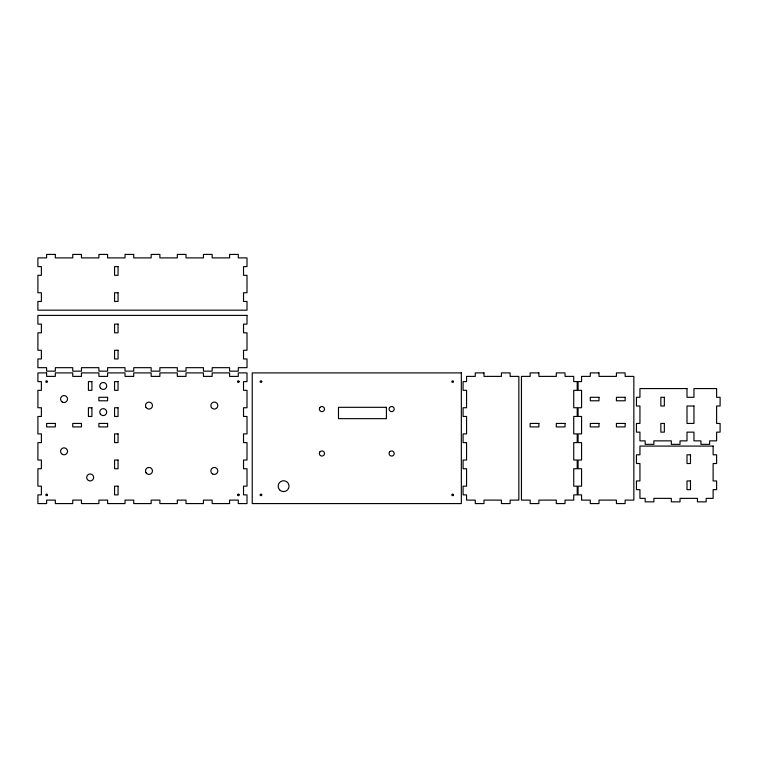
<?xml version="1.0" encoding="UTF-8"?>
<svg xmlns="http://www.w3.org/2000/svg" width="758" height="758" viewBox="0 0 758 758"><rect width="100%" height="100%" fill="white"/><g stroke="black" fill="none" stroke-linecap="round" stroke-linejoin="round"><path stroke-width="1.14" d="M319.819 407.52L319.317 409.055L319.819 410.599L321.127 411.547L322.737 411.547L324.045 410.599L324.547 409.055L324.045 407.52L322.737 406.572L321.127 406.572L319.819 407.52M319.819 451.957L319.317 453.492L319.819 455.027L321.127 455.975L322.737 455.975L324.045 455.027L324.547 453.492L324.045 451.957L322.737 451.01L321.127 451.01L319.819 451.957M389.517 407.52L389.015 409.055L389.517 410.599L390.825 411.547L392.445 411.547L393.753 410.599L394.245 409.055L393.753 407.52L392.445 406.572L390.825 406.572L389.517 407.52M389.517 451.957L389.015 453.492L389.517 455.027L390.825 455.975L392.445 455.975L393.753 455.027L394.245 453.492L393.753 451.957L392.445 451.01L390.825 451.01L389.517 451.957M47.479 381.615L46.882 382.439L45.906 382.127L45.906 381.103L46.882 380.781L47.479 381.615M47.479 494.879L46.882 495.704L45.906 495.391L45.906 494.368L46.882 494.045L47.479 494.879M239.158 381.615L238.562 382.439L237.586 382.127L237.586 381.103L238.562 380.781L239.158 381.615M261.813 381.615L261.216 382.439L260.24 382.127L260.24 381.103L261.216 380.781L261.813 381.615M239.158 494.879L238.562 495.704L237.586 495.391L237.586 494.368L238.562 494.045L239.158 494.879M261.813 494.879L261.216 495.704L260.24 495.391L260.24 494.368L261.216 494.045L261.813 494.879M453.492 381.615L452.896 382.439L451.92 382.127L451.92 381.103L452.896 380.781L453.492 381.615M453.492 494.879L452.896 495.704L451.92 495.391L451.92 494.368L452.896 494.045L453.492 494.879M55.325 254.413L46.617 254.413L46.617 257.891L37.9 257.891L37.9 266.608L41.387 266.608L41.387 275.315L37.9 275.315L37.9 292.749L41.387 292.749L41.387 301.457L37.9 301.457L37.9 310.174L247.004 310.174L247.004 301.457L243.517 301.457L243.517 292.749L247.004 292.749L247.004 275.315L243.517 275.315L243.517 266.608L247.004 266.608L247.004 257.891L238.287 257.891L238.287 254.413L229.579 254.413L229.579 257.891L212.155 257.891L212.155 254.413L203.438 254.413L203.438 257.891L186.013 257.891L186.013 254.413L177.306 254.413L177.306 257.891L159.881 257.891L159.881 254.413L151.164 254.413L151.164 257.891L133.74 257.891L133.74 254.413L125.023 254.413L125.023 257.891L107.598 257.891L107.598 254.413L98.891 254.413L98.891 257.891L81.466 257.891L81.466 254.413L72.749 254.413L72.749 257.891L55.325 257.891L55.325 254.413M118.058 266.608L114.572 266.608L114.572 275.315L118.058 275.315L118.058 266.608M118.058 292.749L114.572 292.749L114.572 301.457L118.058 301.457L118.058 292.749M247.004 315.394L37.9 315.394L37.9 324.111L41.387 324.111L41.387 332.819L37.9 332.819L37.9 350.253L41.387 350.253L41.387 358.96L37.9 358.96L37.9 367.677L46.617 367.677L46.617 371.155L55.325 371.155L55.325 367.677L72.749 367.677L72.749 371.155L81.466 371.155L81.466 367.677L98.891 367.677L98.891 371.155L107.598 371.155L107.598 367.677L125.023 367.677L125.023 371.155L133.74 371.155L133.74 367.677L151.164 367.677L151.164 371.155L159.881 371.155L159.881 367.677L177.306 367.677L177.306 371.155L186.013 371.155L186.013 367.677L203.438 367.677L203.438 371.155L212.155 371.155L212.155 367.677L229.579 367.677L229.579 371.155L238.287 371.155L238.287 367.677L247.004 367.677L247.004 358.96L243.517 358.96L243.517 350.253L247.004 350.253L247.004 332.819L243.517 332.819L243.517 324.111L247.004 324.111L247.004 315.394M118.058 324.111L114.572 324.111L114.572 332.819L118.058 332.819L118.058 324.111M118.058 350.253L114.572 350.253L114.572 358.96L118.058 358.96L118.058 350.253M46.617 372.898L37.9 372.898L37.9 381.615L41.387 381.615L41.387 390.323L37.9 390.323L37.9 407.747L41.387 407.747L41.387 416.464L37.9 416.464L37.9 433.889L41.387 433.889L41.387 442.606L37.9 442.606L37.9 460.03L41.387 460.03L41.387 468.738L37.9 468.738L37.9 486.162L41.387 486.162L41.387 494.879L37.9 494.879L37.9 503.587L46.617 503.587L46.617 500.109L55.325 500.109L55.325 503.587L72.749 503.587L72.749 500.109L81.466 500.109L81.466 503.587L98.891 503.587L98.891 500.109L107.598 500.109L107.598 503.587L125.023 503.587L125.023 500.109L133.74 500.109L133.74 503.587L151.164 503.587L151.164 500.109L159.881 500.109L159.881 503.587L177.306 503.587L177.306 500.109L186.013 500.109L186.013 503.587L203.438 503.587L203.438 500.109L212.155 500.109L212.155 503.587L229.579 503.587L229.579 500.109L238.287 500.109L238.287 503.587L247.004 503.587L247.004 494.879L243.517 494.879L243.517 486.162L247.004 486.162L247.004 468.738L243.517 468.738L243.517 460.03L247.004 460.03L247.004 442.606L243.517 442.606L243.517 433.889L247.004 433.889L247.004 416.464L243.517 416.464L243.517 407.747L247.004 407.747L247.004 390.323L243.517 390.323L243.517 381.615L247.004 381.615L247.004 372.898L238.287 372.898L238.287 376.385L229.579 376.385L229.579 372.898L212.155 372.898L212.155 376.385L203.438 376.385L203.438 372.898L186.013 372.898L186.013 376.385L177.306 376.385L177.306 372.898L159.881 372.898L159.881 376.385L151.164 376.385L151.164 372.898L133.74 372.898L133.74 376.385L125.023 376.385L125.023 372.898L107.598 372.898L107.598 376.385L98.891 376.385L98.891 372.898L81.466 372.898L81.466 376.385L72.749 376.385L72.749 372.898L55.325 372.898L55.325 376.385L46.617 376.385L46.617 372.898M461.338 372.898L252.234 372.898L252.234 503.587L461.338 503.587L461.338 372.898M483.983 372.898L475.275 372.898L475.275 376.385L466.558 376.385L466.558 381.615L463.081 381.615L463.081 390.323L466.558 390.323L466.558 407.747L463.081 407.747L463.081 416.464L466.558 416.464L466.558 433.889L463.081 433.889L463.081 442.606L466.558 442.606L466.558 460.03L463.081 460.03L463.081 468.738L466.558 468.738L466.558 486.162L463.081 486.162L463.081 494.879L466.558 494.879L466.558 500.109L475.275 500.109L475.275 503.587L483.983 503.587L483.983 500.109L501.417 500.109L501.417 503.587L510.125 503.587L510.125 500.109L518.842 500.109L518.842 376.385L510.125 376.385L510.125 372.898L501.417 372.898L501.417 376.385L483.983 376.385L483.983 372.898M538.881 372.898L530.164 372.898L530.164 376.385L521.447 376.385L521.447 500.109L530.164 500.109L530.164 503.587L538.881 503.587L538.881 500.109L556.306 500.109L556.306 503.587L565.013 503.587L565.013 500.109L573.73 500.109L573.73 494.879L577.217 494.879L577.217 486.162L573.73 486.162L573.73 468.738L577.217 468.738L577.217 460.03L573.73 460.03L573.73 442.606L577.217 442.606L577.217 433.889L573.73 433.889L573.73 416.464L577.217 416.464L577.217 407.747L573.73 407.747L573.73 390.323L577.217 390.323L577.217 381.615L573.73 381.615L573.73 376.385L565.013 376.385L565.013 372.898L556.306 372.898L556.306 376.385L538.881 376.385L538.881 372.898M598.991 372.898L590.283 372.898L590.283 376.385L581.566 376.385L581.566 381.615L578.079 381.615L578.079 390.323L581.566 390.323L581.566 407.747L578.079 407.747L578.079 416.464L581.566 416.464L581.566 433.889L578.079 433.889L578.079 442.606L581.566 442.606L581.566 460.03L578.079 460.03L578.079 468.738L581.566 468.738L581.566 486.162L578.079 486.162L578.079 494.879L581.566 494.879L581.566 500.109L590.283 500.109L590.283 503.587L598.991 503.587L598.991 500.109L616.415 500.109L616.415 503.587L625.132 503.587L625.132 500.109L633.849 500.109L633.849 376.385L625.132 376.385L625.132 372.898L616.415 372.898L616.415 376.385L598.991 376.385L598.991 372.898M91.917 381.615L88.43 381.615L88.43 390.323L91.917 390.323L91.917 381.615M118.058 381.615L114.572 381.615L114.572 390.323L118.058 390.323L118.058 381.615M686.994 388.579L639.942 388.579L639.942 397.296L636.455 397.296L636.455 406.013L639.942 406.013L639.942 423.438L636.455 423.438L636.455 432.145L639.942 432.145L639.942 440.862L645.172 440.862L645.172 444.349L653.879 444.349L653.879 440.862L671.313 440.862L671.313 444.349L680.021 444.349L680.021 440.862L686.994 440.862L686.994 432.145L693.958 432.145L693.958 440.862L700.932 440.862L700.932 444.349L709.649 444.349L709.649 440.862L716.613 440.862L716.613 432.145L720.1 432.145L720.1 423.438L716.613 423.438L716.613 406.013L720.1 406.013L720.1 397.296L716.613 397.296L716.613 388.579L693.958 388.579L693.958 397.296L686.994 397.296L686.994 388.579M107.598 397.296L98.891 397.296L98.891 400.783L107.598 400.783L107.598 397.296M598.991 397.296L590.283 397.296L590.283 400.783L598.991 400.783L598.991 397.296M625.132 397.296L616.415 397.296L616.415 400.783L625.132 400.783L625.132 397.296M664.34 397.296L660.853 397.296L660.853 406.013L664.34 406.013L664.34 397.296M693.958 406.013L686.994 406.013L686.994 423.438L693.958 423.438L693.958 406.013M386.409 407.321L338.485 407.321L338.485 418.643L386.409 418.643L386.409 407.321M91.917 407.747L88.43 407.747L88.43 416.464L91.917 416.464L91.917 407.747M118.058 407.747L114.572 407.747L114.572 416.464L118.058 416.464L118.058 407.747M55.325 423.438L46.617 423.438L46.617 426.915L55.325 426.915L55.325 423.438M81.466 423.438L72.749 423.438L72.749 426.915L81.466 426.915L81.466 423.438M107.598 423.438L98.891 423.438L98.891 426.915L107.598 426.915L107.598 423.438M538.881 423.438L530.164 423.438L530.164 426.915L538.881 426.915L538.881 423.438M565.013 423.438L556.306 423.438L556.306 426.915L565.013 426.915L565.013 423.438M598.991 423.438L590.283 423.438L590.283 426.915L598.991 426.915L598.991 423.438M625.132 423.438L616.415 423.438L616.415 426.915L625.132 426.915L625.132 423.438M664.34 423.438L660.853 423.438L660.853 432.145L664.34 432.145L664.34 423.438M118.058 433.889L114.572 433.889L114.572 442.606L118.058 442.606L118.058 433.889M713.126 446.083L639.942 446.083L639.942 454.8L636.455 454.8L636.455 463.517L639.942 463.517L639.942 480.942L636.455 480.942L636.455 489.649L639.942 489.649L639.942 498.366L645.172 498.366L645.172 501.853L653.879 501.853L653.879 498.366L671.313 498.366L671.313 501.853L680.021 501.853L680.021 498.366L697.445 498.366L697.445 501.853L706.162 501.853L706.162 498.366L713.126 498.366L713.126 489.649L716.613 489.649L716.613 480.942L713.126 480.942L713.126 463.517L716.613 463.517L716.613 454.8L713.126 454.8L713.126 446.083M690.481 454.8L686.994 454.8L686.994 463.517L690.481 463.517L690.481 454.8M118.058 460.03L114.572 460.03L114.572 468.738L118.058 468.738L118.058 460.03M690.481 480.942L686.994 480.942L686.994 489.649L690.481 489.649L690.481 480.942M118.058 486.162L114.572 486.162L114.572 494.879L118.058 494.879L118.058 486.162M88.43 480.468A3.487 3.487 0 0 0 93.66 477.455A3.487 3.487 0 0 0 88.43 474.432A3.487 3.487 0 0 0 88.43 480.468M146.038 472.784A3.487 3.487 0 0 0 152.074 472.537A3.487 3.487 0 0 0 148.843 467.44A3.487 3.487 0 0 0 146.038 472.784M212.591 473.94A3.487 3.487 0 0 0 217.821 470.917A3.487 3.487 0 0 0 212.591 467.904A3.487 3.487 0 0 0 212.591 473.94M62.298 454.336A3.487 3.487 0 0 0 67.519 451.313A3.487 3.487 0 0 0 62.298 448.3A3.487 3.487 0 0 0 62.298 454.336M100.302 413.972A3.487 3.487 0 0 0 106.328 413.726A3.487 3.487 0 0 0 103.107 408.628A3.487 3.487 0 0 0 100.302 413.972M146.038 407.434A3.487 3.487 0 0 0 152.074 407.198A3.487 3.487 0 0 0 148.843 402.091A3.487 3.487 0 0 0 146.038 407.434M211.387 407.434A3.487 3.487 0 0 0 217.413 407.198A3.487 3.487 0 0 0 214.192 402.091A3.487 3.487 0 0 0 211.387 407.434M62.298 402.053A3.487 3.487 0 0 0 67.519 399.04A3.487 3.487 0 0 0 62.298 396.017A3.487 3.487 0 0 0 62.298 402.053M100.302 387.831A3.487 3.487 0 0 0 106.328 387.594A3.487 3.487 0 0 0 103.107 382.487A3.487 3.487 0 0 0 100.302 387.831M279.55 489.81A5.448 5.448 0 0 0 288.779 487.849A5.448 5.448 0 0 0 282.469 480.837A5.448 5.448 0 0 0 279.55 489.81"/></g></svg>
